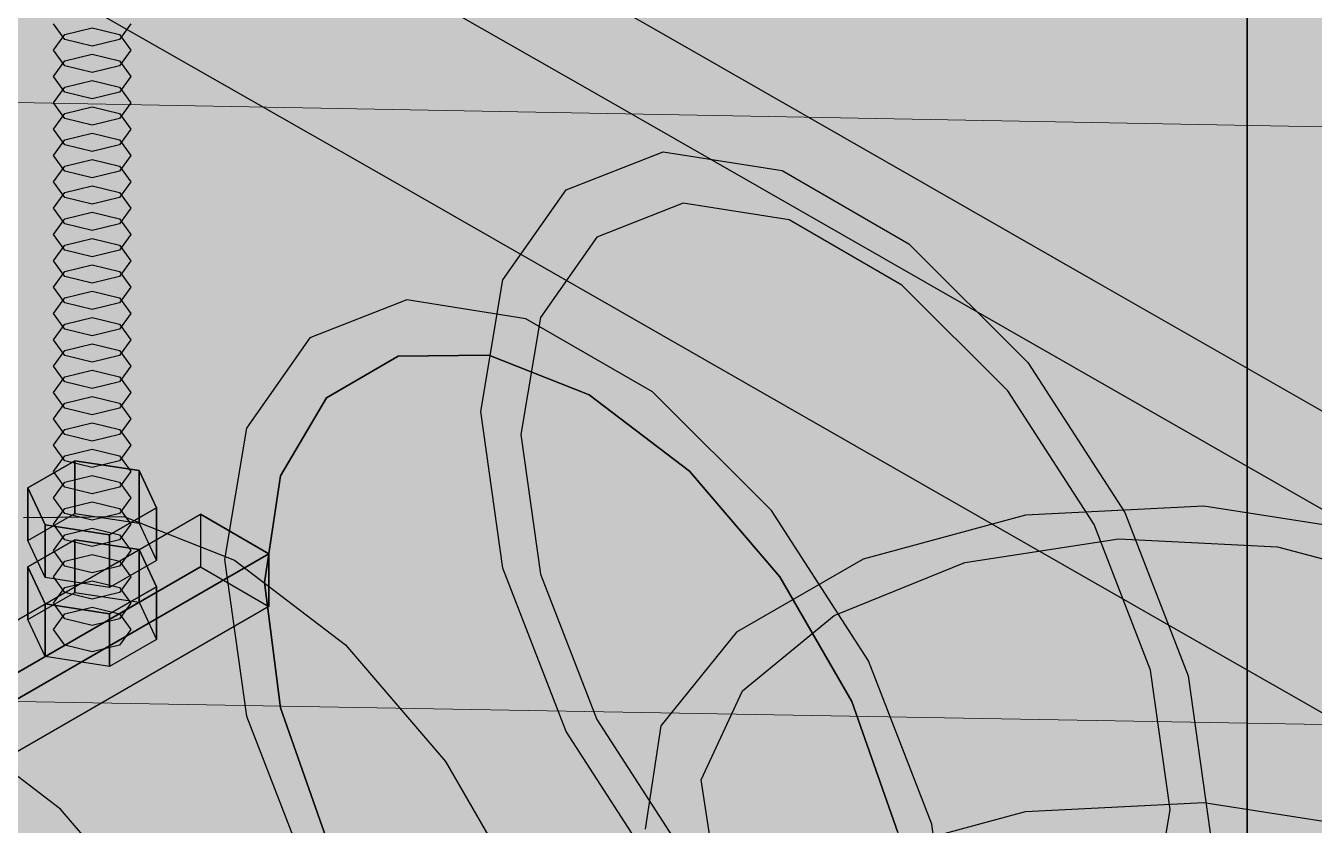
# Model space of a CAD drawing. Header units: metres. Extents: x 0 to 34.2, y 0 to 17.8.
# Drawn here: x 31.8743 to 32.0702, y 1.8294 to 1.9508 of the extents above; entities that cross this region are included whole.
import ezdxf

# ---------------------------------------------------------------- set-up
doc = ezdxf.new("R2010")
doc.units = ezdxf.units.M
doc.header["$LTSCALE"] = 0.25
doc.layers.add('ISO-ARISTAS', color=8, linetype='CONTINUOUS')
doc.layers.add('ISO-CONCRETO-SUP', color=254, linetype='CONTINUOUS', true_color=0xe8e8e8)
doc.layers.add('LLAMADAS', color=30, linetype='CONTINUOUS', lineweight=18)

msp = doc.modelspace()

# ---------------------------------------------------------------- linework, layer by layer
at = {"layer": 'ISO-ARISTAS', "color": 250}
for p, q in [((32.05999, 1.70421), (32.05999, 2.05692)), ((32.05999, 2.05692), (32.05999, 1.70421)), ((31.91017, 1.98446), (31.97339, 1.94833)), ((31.9604, 1.94082), (31.89718, 1.97696)), ((31.9604, 1.94082), (31.89718, 1.97696)), ((31.8634, 1.96537), (31.92662, 1.92923)), ((31.8634, 1.96537), (31.92662, 1.92923)), ((31.88025, 1.94872), (31.87853, 1.95112)), ((31.89028, 1.95112), (31.88856, 1.94872)), ((31.87853, 1.94712), (31.88025, 1.94952)), ((31.88025, 1.94952), (31.88441, 1.95052)), ((31.88441, 1.95052), (31.88856, 1.94952)), ((31.88856, 1.94952), (31.89028, 1.94712)), ((31.88441, 1.94773), (31.88025, 1.94872)), ((31.88856, 1.94872), (31.88441, 1.94773)), ((31.97339, 1.94833), (32.03661, 1.91219)), ((31.88025, 1.94472), (31.87853, 1.94712)), ((31.87853, 1.94312), (31.88025, 1.94552)), ((31.88025, 1.94552), (31.88441, 1.94652)), ((31.88441, 1.94652), (31.88856, 1.94552)), ((31.89028, 1.94712), (31.88856, 1.94472)), ((31.88856, 1.94552), (31.89028, 1.94312)), ((31.88441, 1.94373), (31.88025, 1.94472)), ((31.88856, 1.94472), (31.88441, 1.94373)), ((31.88025, 1.94072), (31.87853, 1.94312)), ((31.87853, 1.93912), (31.88025, 1.94152)), ((31.88025, 1.94152), (31.88441, 1.94252)), ((31.88441, 1.94252), (31.88856, 1.94152)), ((31.89028, 1.94312), (31.88856, 1.94072)), ((31.88856, 1.94152), (31.89028, 1.93912)), ((31.88441, 1.93973), (31.88025, 1.94072)), ((31.88856, 1.94072), (31.88441, 1.93973)), ((32.02362, 1.90469), (31.9604, 1.94082)), ((32.02362, 1.90469), (31.9604, 1.94082)), ((31.88025, 1.93672), (31.87853, 1.93912)), ((31.87853, 1.93512), (31.88025, 1.93752)), ((31.88025, 1.93752), (31.88441, 1.93852)), ((31.88441, 1.93852), (31.88856, 1.93752)), ((31.89028, 1.93912), (31.88856, 1.93672)), ((31.88856, 1.93752), (31.89028, 1.93512)), ((31.88441, 1.93573), (31.88025, 1.93672)), ((31.88856, 1.93672), (31.88441, 1.93573)), ((31.88025, 1.93272), (31.87853, 1.93512)), ((31.87853, 1.93112), (31.88025, 1.93352)), ((31.88025, 1.93352), (31.88441, 1.93452)), ((31.88441, 1.93452), (31.88856, 1.93352)), ((31.89028, 1.93512), (31.88856, 1.93272)), ((31.88856, 1.93352), (31.89028, 1.93112)), ((31.88441, 1.93173), (31.88025, 1.93272)), ((31.88856, 1.93272), (31.88441, 1.93173)), ((31.95648, 1.9259), (31.97122, 1.93168)), ((31.97122, 1.93168), (31.98931, 1.92883)), ((31.88025, 1.92872), (31.87853, 1.93112)), ((31.87853, 1.92712), (31.88025, 1.92952)), ((31.88025, 1.92952), (31.88441, 1.93052)), ((31.88441, 1.93052), (31.88856, 1.92952)), ((31.89028, 1.93112), (31.88856, 1.92872)), ((31.88856, 1.92952), (31.89028, 1.92712)), ((31.88441, 1.92773), (31.88025, 1.92872)), ((31.88856, 1.92872), (31.88441, 1.92773)), ((31.92662, 1.92923), (31.98984, 1.8931)), ((31.92662, 1.92923), (31.98984, 1.8931)), ((31.98931, 1.92883), (32.00856, 1.91772)), ((31.88025, 1.92472), (31.87853, 1.92712)), ((31.88025, 1.92552), (31.88441, 1.92652)), ((31.88441, 1.92652), (31.88856, 1.92552)), ((31.89028, 1.92712), (31.88856, 1.92472)), ((31.94685, 1.91221), (31.95648, 1.9259)), ((31.87853, 1.92312), (31.88025, 1.92552)), ((31.88441, 1.92373), (31.88025, 1.92472)), ((31.88856, 1.92472), (31.88441, 1.92373)), ((31.88856, 1.92552), (31.89028, 1.92312)), ((31.97426, 1.92386), (31.96112, 1.91872)), ((31.99037, 1.92133), (31.97426, 1.92386)), ((31.88025, 1.92072), (31.87853, 1.92312)), ((31.88025, 1.92152), (31.88441, 1.92252)), ((31.88441, 1.92252), (31.88856, 1.92152)), ((31.89028, 1.92312), (31.88856, 1.92072)), ((31.87853, 1.91912), (31.88025, 1.92152)), ((31.88441, 1.91973), (31.88025, 1.92072)), ((31.88856, 1.92072), (31.88441, 1.91973)), ((31.88856, 1.92152), (31.89028, 1.91912)), ((32.00751, 1.91144), (31.99037, 1.92133)), ((31.88025, 1.91672), (31.87853, 1.91912)), ((31.88025, 1.91752), (31.88441, 1.91852)), ((31.88441, 1.91852), (31.88856, 1.91752)), ((31.89028, 1.91912), (31.88856, 1.91672)), ((31.96112, 1.91872), (31.95255, 1.90653)), ((31.87853, 1.91512), (31.88025, 1.91752)), ((31.88441, 1.91573), (31.88025, 1.91672)), ((31.88856, 1.91672), (31.88441, 1.91573)), ((31.88856, 1.91752), (31.89028, 1.91512)), ((32.00856, 1.91772), (32.02665, 1.89968)), ((31.88025, 1.91272), (31.87853, 1.91512)), ((31.88025, 1.91352), (31.88441, 1.91452)), ((31.88441, 1.91452), (31.88856, 1.91352)), ((31.89028, 1.91512), (31.88856, 1.91272)), ((31.87853, 1.91112), (31.88025, 1.91352)), ((31.88441, 1.91173), (31.88025, 1.91272)), ((31.88856, 1.91272), (31.88441, 1.91173)), ((31.88856, 1.91352), (31.89028, 1.91112)), ((31.94351, 1.89225), (31.94685, 1.91221)), ((32.03661, 1.91219), (32.09983, 1.87606)), ((31.88025, 1.90872), (31.87853, 1.91112)), ((31.88025, 1.90952), (31.88441, 1.91052)), ((31.88441, 1.91052), (31.88856, 1.90952)), ((31.89028, 1.91112), (31.88856, 1.90872)), ((32.02362, 1.89536), (32.00751, 1.91144)), ((31.87853, 1.90712), (31.88025, 1.90952)), ((31.88441, 1.90773), (31.88025, 1.90872)), ((31.88856, 1.90872), (31.88441, 1.90773)), ((31.88856, 1.90952), (31.89028, 1.90712)), ((31.93225, 1.90918), (31.91751, 1.9034)), ((31.95034, 1.90633), (31.93225, 1.90918)), ((31.88025, 1.90472), (31.87853, 1.90712)), ((31.88025, 1.90552), (31.88441, 1.90652)), ((31.88441, 1.90652), (31.88856, 1.90552)), ((31.89028, 1.90712), (31.88856, 1.90472)), ((31.95255, 1.90653), (31.94957, 1.88875)), ((31.96959, 1.89522), (31.95034, 1.90633)), ((31.87853, 1.90312), (31.88025, 1.90552)), ((31.88441, 1.90373), (31.88025, 1.90472)), ((31.88856, 1.90472), (31.88441, 1.90373)), ((31.88856, 1.90552), (31.89028, 1.90312)), ((32.08684, 1.86856), (32.02362, 1.90469)), ((32.08684, 1.86856), (32.02362, 1.90469)), ((31.88025, 1.90072), (31.87853, 1.90312)), ((31.88025, 1.90152), (31.88441, 1.90252)), ((31.88441, 1.90252), (31.88856, 1.90152)), ((31.89028, 1.90312), (31.88856, 1.90072)), ((31.91751, 1.9034), (31.90788, 1.88971)), ((31.87853, 1.89912), (31.88025, 1.90152)), ((31.88441, 1.89973), (31.88025, 1.90072)), ((31.88856, 1.90072), (31.88441, 1.89973)), ((31.88856, 1.90152), (31.89028, 1.89912)), ((31.93095, 1.90062), (31.92003, 1.89431)), ((31.92003, 1.89431), (31.93095, 1.90062)), ((31.94471, 1.90077), (31.93095, 1.90062)), ((31.93095, 1.90062), (31.94471, 1.90077)), ((31.95997, 1.89475), (31.94471, 1.90077)), ((31.94471, 1.90077), (31.95997, 1.89475)), ((31.88025, 1.89672), (31.87853, 1.89912)), ((31.88025, 1.89752), (31.88441, 1.89852)), ((31.88441, 1.89852), (31.88856, 1.89752)), ((31.89028, 1.89912), (31.88856, 1.89672)), ((32.02665, 1.89968), (32.0414, 1.87687)), ((31.87853, 1.89512), (31.88025, 1.89752)), ((31.88441, 1.89573), (31.88025, 1.89672)), ((31.88856, 1.89672), (31.88441, 1.89573)), ((31.88856, 1.89752), (31.89028, 1.89512)), ((31.88025, 1.89272), (31.87853, 1.89512)), ((31.88025, 1.89352), (31.88441, 1.89452)), ((31.88441, 1.89452), (31.88856, 1.89352)), ((31.89028, 1.89512), (31.88856, 1.89272)), ((31.92003, 1.89431), (31.91302, 1.88247)), ((31.91302, 1.88247), (31.92003, 1.89431)), ((31.97522, 1.88315), (31.95997, 1.89475)), ((31.95997, 1.89475), (31.97522, 1.88315)), ((31.98768, 1.87718), (31.96959, 1.89522)), ((32.03675, 1.87506), (32.02362, 1.89536)), ((31.87853, 1.89112), (31.88025, 1.89352)), ((31.88441, 1.89173), (31.88025, 1.89272)), ((31.88856, 1.89272), (31.88441, 1.89173)), ((31.88856, 1.89352), (31.89028, 1.89112)), ((31.98984, 1.8931), (32.05306, 1.85696)), ((31.98984, 1.8931), (32.05306, 1.85696)), ((31.88025, 1.88872), (31.87853, 1.89112)), ((31.88025, 1.88952), (31.88441, 1.89052)), ((31.88441, 1.89052), (31.88856, 1.88952)), ((31.89028, 1.89112), (31.88856, 1.88872)), ((31.94685, 1.86843), (31.94351, 1.89225)), ((31.87853, 1.88712), (31.88025, 1.88952)), ((31.88441, 1.88773), (31.88025, 1.88872)), ((31.88856, 1.88872), (31.88441, 1.88773)), ((31.88856, 1.88952), (31.89028, 1.88712)), ((31.90788, 1.88971), (31.90454, 1.86975)), ((31.94957, 1.88875), (31.95255, 1.86754)), ((31.88025, 1.88472), (31.87853, 1.88712)), ((31.88025, 1.88552), (31.88441, 1.88652)), ((31.88441, 1.88652), (31.88856, 1.88552)), ((31.89028, 1.88712), (31.88856, 1.88472)), ((31.88179, 1.88476), (31.87464, 1.88064)), ((31.87464, 1.88064), (31.88179, 1.88476)), ((31.87853, 1.88312), (31.88025, 1.88552)), ((31.88441, 1.88373), (31.88025, 1.88472)), ((31.89156, 1.88325), (31.88179, 1.88476)), ((31.88179, 1.88476), (31.88179, 1.87676)), ((31.88179, 1.87676), (31.88179, 1.88476)), ((31.88179, 1.88476), (31.89156, 1.88325)), ((31.88856, 1.88472), (31.88441, 1.88373)), ((31.88856, 1.88552), (31.89028, 1.88312)), ((31.88025, 1.88072), (31.87853, 1.88312)), ((31.88025, 1.88152), (31.88441, 1.88252)), ((31.88441, 1.88252), (31.88856, 1.88152)), ((31.89028, 1.88312), (31.88856, 1.88072)), ((31.89156, 1.87525), (31.89156, 1.88325)), ((31.89417, 1.87761), (31.89156, 1.88325)), ((31.89156, 1.88325), (31.89156, 1.87525)), ((31.89156, 1.88325), (31.89417, 1.87761)), ((31.98898, 1.86711), (31.97522, 1.88315)), ((31.97522, 1.88315), (31.98898, 1.86711)), ((31.87464, 1.88064), (31.87464, 1.87264)), ((31.87464, 1.87264), (31.87464, 1.88064)), ((31.87464, 1.88064), (31.87726, 1.875)), ((31.87726, 1.875), (31.87464, 1.88064)), ((31.87853, 1.87912), (31.88025, 1.88152)), ((31.88441, 1.87973), (31.88025, 1.88072)), ((31.88856, 1.88072), (31.88441, 1.87973)), ((31.88856, 1.88152), (31.89028, 1.87912)), ((31.91302, 1.88247), (31.9106, 1.86625)), ((31.9106, 1.86625), (31.91302, 1.88247)), ((31.88025, 1.87672), (31.87853, 1.87912)), ((31.89028, 1.87912), (31.88856, 1.87672)), ((31.85756, 1.85162), (31.90086, 1.87662)), ((31.85756, 1.85162), (31.90086, 1.87662)), ((31.87464, 1.87264), (31.88179, 1.87676)), ((31.87464, 1.87264), (31.88179, 1.87676)), ((31.87853, 1.87512), (31.88025, 1.87752)), ((31.88025, 1.87752), (31.88441, 1.87852)), ((31.88441, 1.87573), (31.88025, 1.87672)), ((31.88179, 1.87676), (31.89156, 1.87525)), ((31.88179, 1.87676), (31.89156, 1.87525)), ((31.88441, 1.87852), (31.88856, 1.87752)), ((31.88856, 1.87672), (31.88441, 1.87573)), ((31.89417, 1.87761), (31.88702, 1.87349)), ((31.88702, 1.87349), (31.89417, 1.87761)), ((31.88856, 1.87752), (31.89028, 1.87512)), ((31.89417, 1.86961), (31.89417, 1.87761)), ((31.89417, 1.87761), (31.89417, 1.86961)), ((31.91125, 1.87062), (31.90086, 1.87662)), ((31.90086, 1.87662), (31.90086, 1.86862)), ((31.90086, 1.87662), (31.90086, 1.86862)), ((31.90086, 1.87662), (31.91125, 1.87062)), ((32.00242, 1.85437), (31.98768, 1.87718)), ((32.0534, 1.87783), (32.02628, 1.87646)), ((32.0414, 1.87687), (32.05102, 1.85207)), ((32.0797, 1.87376), (32.0534, 1.87783)), ((31.87399, 1.87611), (31.8892, 1.87628)), ((31.87726, 1.875), (31.87726, 1.867)), ((31.88702, 1.87349), (31.87726, 1.875)), ((31.87726, 1.867), (31.87726, 1.875)), ((31.87726, 1.875), (31.88702, 1.87349)), ((31.88025, 1.87272), (31.87853, 1.87512)), ((31.89028, 1.87512), (31.88856, 1.87272)), ((31.8892, 1.87628), (31.90606, 1.86963)), ((31.89156, 1.87525), (31.89417, 1.86961)), ((31.89156, 1.87525), (31.89417, 1.86961)), ((32.02628, 1.87646), (32.00161, 1.86982)), ((32.04532, 1.85296), (32.03675, 1.87506)), ((31.88179, 1.87276), (31.87464, 1.86864)), ((31.87464, 1.86864), (31.88179, 1.87276)), ((31.87853, 1.87112), (31.88025, 1.87352)), ((31.88025, 1.87352), (31.88441, 1.87452)), ((31.88441, 1.87173), (31.88025, 1.87272)), ((31.89156, 1.87125), (31.88179, 1.87276)), ((31.88179, 1.87276), (31.88179, 1.86476)), ((31.88179, 1.86476), (31.88179, 1.87276)), ((31.88179, 1.87276), (31.89156, 1.87125)), ((31.88441, 1.87452), (31.88856, 1.87352)), ((31.88856, 1.87272), (31.88441, 1.87173)), ((31.88702, 1.86549), (31.88702, 1.87349)), ((31.88702, 1.87349), (31.88702, 1.86549)), ((31.88856, 1.87352), (31.89028, 1.87112)), ((32.01707, 1.86928), (32.04048, 1.8729)), ((32.04048, 1.8729), (32.06464, 1.87168)), ((31.87726, 1.867), (31.87464, 1.87264)), ((31.87726, 1.867), (31.87464, 1.87264)), ((31.88025, 1.86872), (31.87853, 1.87112)), ((31.89028, 1.87112), (31.88856, 1.86872)), ((31.89156, 1.86325), (31.89156, 1.87125)), ((31.89417, 1.86561), (31.89156, 1.87125)), ((31.89156, 1.87125), (31.89156, 1.86325)), ((31.89156, 1.87125), (31.89417, 1.86561)), ((32.06464, 1.87168), (32.08661, 1.86577)), ((31.91125, 1.87062), (31.86795, 1.84562)), ((31.86795, 1.84562), (31.91125, 1.87062)), ((31.87853, 1.86712), (31.88025, 1.86952)), ((31.88025, 1.86952), (31.88441, 1.87052)), ((31.88441, 1.87052), (31.88856, 1.86952)), ((31.89417, 1.86961), (31.88702, 1.86549)), ((31.89417, 1.86961), (31.88702, 1.86549)), ((31.88856, 1.86952), (31.89028, 1.86712)), ((31.90454, 1.86975), (31.90788, 1.84593)), ((31.90606, 1.86963), (31.92292, 1.85681)), ((31.91125, 1.86262), (31.91125, 1.87062)), ((31.91125, 1.87062), (31.91125, 1.86262)), ((32.00161, 1.86982), (31.98236, 1.85871)), ((31.99721, 1.86125), (32.01707, 1.86928)), ((31.90086, 1.86862), (31.85756, 1.84362)), ((31.85756, 1.84362), (31.90086, 1.86862)), ((31.87464, 1.86864), (31.87464, 1.86064)), ((31.87464, 1.86064), (31.87464, 1.86864)), ((31.87464, 1.86864), (31.87726, 1.863)), ((31.87726, 1.863), (31.87464, 1.86864)), ((31.88702, 1.86549), (31.87726, 1.867)), ((31.88702, 1.86549), (31.87726, 1.867)), ((31.88025, 1.86472), (31.87853, 1.86712)), ((31.88441, 1.86773), (31.88025, 1.86872)), ((31.88856, 1.86872), (31.88441, 1.86773)), ((31.89028, 1.86712), (31.88856, 1.86472)), ((31.90086, 1.86862), (31.91125, 1.86262)), ((31.90086, 1.86862), (31.91125, 1.86262)), ((31.95648, 1.84362), (31.94685, 1.86843)), ((31.95255, 1.86754), (31.96112, 1.84544)), ((31.9999, 1.8482), (31.98898, 1.86711)), ((31.98898, 1.86711), (31.9999, 1.8482)), ((31.87853, 1.86312), (31.88025, 1.86552)), ((31.88025, 1.86552), (31.88441, 1.86652)), ((31.88441, 1.86652), (31.88856, 1.86552)), ((31.89417, 1.86561), (31.88702, 1.86149)), ((31.88702, 1.86149), (31.89417, 1.86561)), ((31.88856, 1.86552), (31.89028, 1.86312)), ((31.89417, 1.85761), (31.89417, 1.86561)), ((31.89417, 1.86561), (31.89417, 1.85761)), ((31.9106, 1.86625), (31.91302, 1.84724)), ((31.91302, 1.84724), (31.9106, 1.86625)), ((31.87464, 1.86064), (31.88179, 1.86476)), ((31.87464, 1.86064), (31.88179, 1.86476)), ((31.87726, 1.863), (31.87726, 1.855)), ((31.88702, 1.86149), (31.87726, 1.863)), ((31.87726, 1.855), (31.87726, 1.863)), ((31.87726, 1.863), (31.88702, 1.86149)), ((31.88025, 1.86072), (31.87853, 1.86312)), ((31.88441, 1.86373), (31.88025, 1.86472)), ((31.88179, 1.86476), (31.89156, 1.86325)), ((31.88179, 1.86476), (31.89156, 1.86325)), ((31.88856, 1.86472), (31.88441, 1.86373)), ((31.89028, 1.86312), (31.88856, 1.86072)), ((31.89156, 1.86325), (31.89417, 1.85761)), ((31.89156, 1.86325), (31.89417, 1.85761)), ((31.91125, 1.86262), (31.86795, 1.83762)), ((31.91125, 1.86262), (31.86795, 1.83762)), ((31.87853, 1.85912), (31.88025, 1.86152)), ((31.87853, 1.85912), (31.88025, 1.86152)), ((31.88025, 1.86152), (31.88441, 1.86252)), ((31.88025, 1.86152), (31.88441, 1.86252)), ((31.88441, 1.86252), (31.88856, 1.86152)), ((31.88441, 1.86252), (31.88856, 1.86152)), ((31.88702, 1.85349), (31.88702, 1.86149)), ((31.88702, 1.86149), (31.88702, 1.85349)), ((31.88856, 1.86152), (31.89028, 1.85912)), ((31.88856, 1.86152), (31.89028, 1.85912)), ((31.9833, 1.84978), (31.99721, 1.86125)), ((31.87726, 1.855), (31.87464, 1.86064)), ((31.87726, 1.855), (31.87464, 1.86064)), ((31.88025, 1.85672), (31.87853, 1.85912)), ((31.88025, 1.85672), (31.87853, 1.85912)), ((31.88441, 1.85973), (31.88025, 1.86072)), ((31.88856, 1.86072), (31.88441, 1.85973)), ((31.89028, 1.85912), (31.88856, 1.85672)), ((31.89028, 1.85912), (31.88856, 1.85672)), ((31.89417, 1.85761), (31.88702, 1.85349)), ((31.89417, 1.85761), (31.88702, 1.85349)), ((31.98236, 1.85871), (31.97086, 1.84446)), ((31.88441, 1.85573), (31.88025, 1.85672)), ((31.88441, 1.85573), (31.88025, 1.85672)), ((31.88856, 1.85672), (31.88441, 1.85573)), ((31.88856, 1.85672), (31.88441, 1.85573)), ((31.92292, 1.85681), (31.93813, 1.83908)), ((32.05306, 1.85696), (32.11628, 1.82083)), ((32.05306, 1.85696), (32.11628, 1.82083)), ((31.88702, 1.85349), (31.87726, 1.855)), ((31.88702, 1.85349), (31.87726, 1.855)), ((32.01205, 1.82957), (32.00242, 1.85437)), ((32.0483, 1.83175), (32.04532, 1.85296)), ((32.05102, 1.85207), (32.05436, 1.82825)), ((31.97702, 1.83626), (31.9833, 1.84978)), ((31.91302, 1.84724), (31.92003, 1.8273)), ((31.92003, 1.8273), (31.91302, 1.84724)), ((32.00691, 1.82826), (31.9999, 1.8482)), ((31.9999, 1.8482), (32.00691, 1.82826)), ((31.90788, 1.84593), (31.91751, 1.82113)), ((31.96112, 1.84544), (31.97426, 1.82514)), ((31.87961, 1.83181), (31.86275, 1.84463)), ((31.97122, 1.82082), (31.95648, 1.84362)), ((31.97086, 1.84446), (31.96848, 1.82881)), ((31.93813, 1.83908), (31.9502, 1.81817)), ((31.97914, 1.82232), (31.97702, 1.83626)), ((31.89482, 1.81408), (31.87961, 1.83181)), ((32.02628, 1.83146), (32.0534, 1.83283)), ((32.04532, 1.81397), (32.0483, 1.83175)), ((32.0534, 1.83283), (32.0797, 1.82876)), ((32.00161, 1.82482), (32.02628, 1.83146)), ((32.01539, 1.80575), (32.01205, 1.82957))]:
    msp.add_line(p, q, dxfattribs=at)
at = {"layer": 'ISO-CONCRETO-SUP', "true_color": 0x575d65}
msp.add_solid([(32.2765, 1.82921), (32.05999, 1.70421), (32.2765, 2.18192), (32.05999, 2.05692)], dxfattribs=at)
at = {"layer": 'ISO-CONCRETO-SUP', "true_color": 0x616771}
msp.add_solid([(32.05999, 1.70421), (32.14659, 1.65421), (32.05999, 2.05692), (32.14659, 2.00692)], dxfattribs=at)
at = {"layer": 'ISO-CONCRETO-SUP', "true_color": 0xaaadb3}
for points in [[(31.8634, 1.96537), (31.92662, 1.92923), (31.8634, 2.03537), (31.92662, 1.99923)], [(31.98984, 1.9631), (32.05306, 1.92696), (31.98984, 2.0331), (32.05306, 1.99696)], [(31.83396, 1.9431), (31.89718, 1.90696), (31.83396, 2.0131), (31.89718, 1.97696)], [(31.92662, 1.92923), (31.98984, 1.8931), (31.92662, 1.99923), (31.98984, 1.9631)], [(32.05306, 1.92696), (32.11628, 1.89082), (32.05306, 1.99696), (32.11628, 1.96083)], [(31.89718, 1.90696), (31.9604, 1.87082), (31.89718, 1.97696), (31.9604, 1.94082)], [(31.98984, 1.8931), (32.05306, 1.85696), (31.98984, 1.9631), (32.05306, 1.92696)], [(31.83396, 1.8731), (31.89718, 1.83696), (31.83396, 1.9431), (31.89718, 1.90696)], [(31.9604, 1.87082), (32.02362, 1.83469), (31.9604, 1.94082), (32.02362, 1.90469)], [(32.05306, 1.85696), (32.11628, 1.82083), (32.05306, 1.92696), (32.11628, 1.89082)], [(31.89718, 1.83696), (31.9604, 1.80082), (31.89718, 1.90696), (31.9604, 1.87082)], [(32.02362, 1.83469), (32.08684, 1.79855), (32.02362, 1.90469), (32.08684, 1.86856)], [(31.83396, 1.80309), (31.89718, 1.76696), (31.83396, 1.8731), (31.89718, 1.83696)], [(31.9604, 1.80082), (32.02362, 1.76469), (31.9604, 1.87082), (32.02362, 1.83469)], [(31.89718, 1.76696), (31.9604, 1.73082), (31.89718, 1.83696), (31.9604, 1.80082)], [(32.02362, 1.76469), (32.08684, 1.72856), (32.02362, 1.83469), (32.08684, 1.79855)]]:
    msp.add_solid(points, dxfattribs=at)
at = {"layer": 'ISO-CONCRETO-SUP', "true_color": 0x696a6e}
for points in [[(31.87853, 1.92951), (31.88025, 1.93191), (31.87853, 1.99989), (31.88025, 2.00229)], [(31.89028, 1.92951), (31.88856, 1.92711), (31.89028, 1.99989), (31.88856, 1.99749)], [(31.87853, 1.85912), (31.88025, 1.86152), (31.87853, 1.92951), (31.88025, 1.93191)], [(31.89028, 1.85912), (31.88856, 1.85672), (31.89028, 1.92951), (31.88856, 1.92711)]]:
    msp.add_solid(points, dxfattribs=at)
at = {"layer": 'ISO-CONCRETO-SUP', "true_color": 0x87888d}
for points in [[(31.88025, 1.93191), (31.88441, 1.9329), (31.88025, 2.00229), (31.88441, 2.00328)], [(31.88856, 1.92711), (31.88441, 1.92611), (31.88856, 1.99749), (31.88441, 1.99649)], [(31.88025, 1.86152), (31.88441, 1.86252), (31.88025, 1.93191), (31.88441, 1.9329)], [(31.88856, 1.85672), (31.88441, 1.85573), (31.88856, 1.92711), (31.88441, 1.92611)]]:
    msp.add_solid(points, dxfattribs=at)
at = {"layer": 'ISO-CONCRETO-SUP', "true_color": 0x8e9095}
for points in [[(31.88441, 1.9329), (31.88856, 1.93191), (31.88441, 2.00328), (31.88856, 2.00229)], [(31.88441, 1.92611), (31.88025, 1.92711), (31.88441, 1.99649), (31.88025, 1.99749)], [(31.88441, 1.86252), (31.88856, 1.86152), (31.88441, 1.9329), (31.88856, 1.93191)], [(31.88441, 1.85573), (31.88025, 1.85672), (31.88441, 1.92611), (31.88025, 1.92711)]]:
    msp.add_solid(points, dxfattribs=at)
at = {"layer": 'ISO-CONCRETO-SUP', "true_color": 0x7b7d81}
for points in [[(31.88856, 1.93191), (31.89028, 1.92951), (31.88856, 2.00229), (31.89028, 1.99989)], [(31.88025, 1.92711), (31.87853, 1.92951), (31.88025, 1.99749), (31.87853, 1.99989)], [(31.88856, 1.86152), (31.89028, 1.85912), (31.88856, 1.93191), (31.89028, 1.92951)], [(31.88025, 1.85672), (31.87853, 1.85912), (31.88025, 1.92711), (31.87853, 1.92951)]]:
    msp.add_solid(points, dxfattribs=at)
at = {"layer": 'ISO-CONCRETO-SUP', "true_color": 0xbcc0c7}
for points in [[(31.91017, 1.98446), (31.97339, 1.94833), (31.89718, 1.97696), (31.9604, 1.94082)], [(31.8634, 1.96537), (31.92662, 1.92923), (31.81144, 1.93537), (31.87466, 1.89923)], [(31.97339, 1.94833), (32.03661, 1.91219), (31.9604, 1.94082), (32.02362, 1.90469)], [(31.81144, 1.93537), (31.87466, 1.89923), (31.75948, 1.90537), (31.8227, 1.86923)], [(31.92662, 1.92923), (31.98984, 1.8931), (31.87466, 1.89923), (31.93788, 1.8631)], [(32.03661, 1.91219), (32.09983, 1.87606), (32.02362, 1.90469), (32.08684, 1.86856)], [(31.87466, 1.89923), (31.93788, 1.8631), (31.8227, 1.86923), (31.88592, 1.8331)], [(31.98984, 1.8931), (32.05306, 1.85696), (31.93788, 1.8631), (32.0011, 1.82696)], [(31.8227, 1.86923), (31.88592, 1.8331), (31.77074, 1.83923), (31.83396, 1.80309)], [(31.93788, 1.8631), (32.0011, 1.82696), (31.88592, 1.8331), (31.94914, 1.79696)], [(32.05306, 1.85696), (32.11628, 1.82083), (32.0011, 1.82696), (32.06432, 1.79082)], [(31.88592, 1.8331), (31.94914, 1.79696), (31.83396, 1.80309), (31.89718, 1.76696)]]:
    msp.add_solid(points, dxfattribs=at)
at = {"layer": 'ISO-CONCRETO-SUP', "true_color": 0x22396e}
for points in [[(31.99189, 1.93204), (31.97661, 1.9259), (32.00884, 1.93589), (31.99149, 1.92928)], [(32.00884, 1.93589), (31.99149, 1.92928), (32.02447, 1.93527), (32.00521, 1.92873)], [(32.04384, 1.93347), (32.02447, 1.93527), (32.05842, 1.92807), (32.03816, 1.93019)], [(32.07556, 1.91818), (32.05842, 1.92807), (32.08753, 1.90825), (32.07039, 1.91814)], [(31.91751, 1.9034), (31.90788, 1.88971), (31.95648, 1.9259), (31.94685, 1.91221)], [(31.96112, 1.91872), (31.95255, 1.90653), (31.97661, 1.9259), (31.96514, 1.91236)], [(31.97086, 1.84446), (31.96848, 1.82881), (31.97086, 1.79946), (31.96848, 1.78381)], [(31.97581, 1.84259), (31.97877, 1.82426), (31.97672, 1.83967), (31.97904, 1.82336)]]:
    msp.add_solid(points, dxfattribs=at)
at = {"layer": 'ISO-CONCRETO-SUP', "true_color": 0x2d4b8f}
for points in [[(32.00914, 1.93004), (31.99189, 1.93204), (32.0272, 1.93414), (32.00884, 1.93589)], [(31.9678, 1.89509), (31.96432, 1.87163), (31.97604, 1.89476), (31.96963, 1.87142)], [(31.96963, 1.87142), (31.96996, 1.84745), (31.97429, 1.86969), (31.97237, 1.84656)], [(32.06653, 1.83809), (32.07001, 1.86155), (32.07476, 1.83776), (32.08117, 1.8611)]]:
    msp.add_solid(points, dxfattribs=at)
at = {"layer": 'ISO-CONCRETO-SUP', "true_color": 0x294583}
for points in [[(32.0272, 1.93414), (32.00884, 1.93589), (32.04384, 1.93347), (32.02447, 1.93527)], [(31.97724, 1.91511), (31.9678, 1.89509), (31.98839, 1.91467), (31.97604, 1.89476)], [(31.97237, 1.84656), (31.97771, 1.82548), (31.97434, 1.84492), (31.97831, 1.82497)], [(32.05709, 1.81806), (32.06653, 1.83809), (32.06241, 1.81785), (32.07476, 1.83776)]]:
    msp.add_solid(points, dxfattribs=at)
at = {"layer": 'ISO-CONCRETO-SUP', "true_color": 0x233b71}
msp.add_solid([(32.02447, 1.93527), (32.00521, 1.92873), (32.03816, 1.93019), (32.01724, 1.92428)], dxfattribs=at)
at = {"layer": 'ISO-CONCRETO-SUP', "true_color": 0x31519b}
msp.add_solid([(32.02629, 1.92014), (32.00914, 1.93004), (32.04434, 1.92424), (32.0272, 1.93414)], dxfattribs=at)
at = {"layer": 'ISO-CONCRETO-SUP', "true_color": 0x2d4b8e}
for points in [[(32.04434, 1.92424), (32.0272, 1.93414), (32.06098, 1.92358), (32.04384, 1.93347)], [(32.07928, 1.90407), (32.05776, 1.90765), (32.08476, 1.88638), (32.0629, 1.89104)], [(31.96996, 1.84745), (31.97697, 1.82575), (31.97237, 1.84656), (31.97771, 1.82548)]]:
    msp.add_solid(points, dxfattribs=at)
at = {"layer": 'ISO-CONCRETO-SUP', "true_color": 0x284481}
for points in [[(32.06098, 1.92358), (32.04384, 1.93347), (32.07556, 1.91818), (32.05842, 1.92807)], [(32.07039, 1.91814), (32.04941, 1.92087), (32.07928, 1.90407), (32.05776, 1.90765)], [(31.96514, 1.91236), (31.95887, 1.89306), (31.97724, 1.91511), (31.9678, 1.89509)], [(31.97812, 1.86652), (31.97434, 1.84492), (31.98096, 1.86202), (31.97581, 1.84259)], [(32.05132, 1.81675), (32.05759, 1.83606), (32.05709, 1.81806), (32.06653, 1.83809)]]:
    msp.add_solid(points, dxfattribs=at)
at = {"layer": 'ISO-CONCRETO-SUP', "true_color": 0x2b488a}
for points in [[(31.93225, 1.90918), (31.91751, 1.9034), (31.97122, 1.93168), (31.95648, 1.9259)], [(31.98325, 1.89209), (31.97429, 1.86969), (31.98918, 1.88717), (31.97812, 1.86652)], [(32.00161, 1.86982), (31.98236, 1.85871), (32.00161, 1.82482), (31.98236, 1.81371)]]:
    msp.add_solid(points, dxfattribs=at)
at = {"layer": 'ISO-CONCRETO-SUP', "true_color": 0x31529d}
for points in [[(31.95034, 1.90633), (31.93225, 1.90918), (31.98931, 1.92883), (31.97122, 1.93168)], [(32.0629, 1.89104), (32.03896, 1.8899), (32.06464, 1.87168), (32.04048, 1.8729)], [(32.05791, 1.8588), (32.05223, 1.88223), (32.07001, 1.86155), (32.06712, 1.88562)], [(31.95855, 1.87032), (31.96422, 1.84688), (31.96432, 1.87163), (31.96721, 1.84756)]]:
    msp.add_solid(points, dxfattribs=at)
at = {"layer": 'ISO-CONCRETO-SUP', "true_color": 0x2a4787}
for points in [[(31.97426, 1.92386), (31.96112, 1.91872), (31.99189, 1.93204), (31.97661, 1.9259)], [(32.04941, 1.92087), (32.02711, 1.91609), (32.05776, 1.90765), (32.03444, 1.90448)], [(31.98918, 1.88717), (31.97812, 1.86652), (31.99358, 1.8802), (31.98096, 1.86202)]]:
    msp.add_solid(points, dxfattribs=at)
at = {"layer": 'ISO-CONCRETO-SUP', "true_color": 0x305099}
for points in [[(31.99037, 1.92133), (31.97426, 1.92386), (32.00914, 1.93004), (31.99189, 1.93204)], [(32.06712, 1.88562), (32.05821, 1.90739), (32.08084, 1.88507), (32.07383, 1.90677)], [(32.03896, 1.8899), (32.01583, 1.8831), (32.04048, 1.8729), (32.01707, 1.86928)], [(31.96721, 1.84756), (31.97612, 1.82579), (31.96996, 1.84745), (31.97697, 1.82575)]]:
    msp.add_solid(points, dxfattribs=at)
at = {"layer": 'ISO-CONCRETO-SUP', "true_color": 0x3457a6}
msp.add_solid([(32.00751, 1.91144), (31.99037, 1.92133), (32.02629, 1.92014), (32.00914, 1.93004)], dxfattribs=at)
at = {"layer": 'ISO-CONCRETO-SUP', "true_color": 0x27417c}
for points in [[(32.03816, 1.93019), (32.01724, 1.92428), (32.04941, 1.92087), (32.02711, 1.91609)], [(32.00521, 1.92873), (31.98839, 1.91467), (32.01724, 1.92428), (31.99817, 1.91105)]]:
    msp.add_solid(points, dxfattribs=at)
at = {"layer": 'ISO-CONCRETO-SUP', "true_color": 0x243c73}
for points in [[(32.05842, 1.92807), (32.03816, 1.93019), (32.07039, 1.91814), (32.04941, 1.92087)], [(31.98271, 1.85637), (31.97672, 1.83967), (31.9833, 1.84978), (31.97702, 1.83626)]]:
    msp.add_solid(points, dxfattribs=at)
at = {"layer": 'ISO-CONCRETO-SUP', "true_color": 0x3559aa}
msp.add_solid([(31.96959, 1.89522), (31.95034, 1.90633), (32.00856, 1.91772), (31.98931, 1.92883)], dxfattribs=at)
at = {"layer": 'ISO-CONCRETO-SUP', "true_color": 0x233a6f}
msp.add_solid([(31.97661, 1.9259), (31.96514, 1.91236), (31.99149, 1.92928), (31.97724, 1.91511)], dxfattribs=at)
at = {"layer": 'ISO-CONCRETO-SUP', "true_color": 0x253e75}
msp.add_solid([(31.99149, 1.92928), (31.97724, 1.91511), (32.00521, 1.92873), (31.98839, 1.91467)], dxfattribs=at)
at = {"layer": 'ISO-CONCRETO-SUP', "true_color": 0x294584}
msp.add_solid([(32.01724, 1.92428), (31.99817, 1.91105), (32.02711, 1.91609), (32.00619, 1.90439)], dxfattribs=at)
at = {"layer": 'ISO-CONCRETO-SUP', "true_color": 0x3355a2}
for points in [[(32.04125, 1.90354), (32.02629, 1.92014), (32.05821, 1.90739), (32.04434, 1.92424)], [(32.05223, 1.88223), (32.04125, 1.90354), (32.06712, 1.88562), (32.05821, 1.90739)], [(32.04532, 1.85296), (32.03675, 1.87506), (32.05791, 1.8588), (32.05223, 1.88223)], [(32.0797, 1.87376), (32.0534, 1.87783), (32.0797, 1.82876), (32.0534, 1.83283)], [(31.95255, 1.86754), (31.96112, 1.84544), (31.95855, 1.87032), (31.96422, 1.84688)], [(31.96422, 1.84688), (31.97521, 1.82558), (31.96721, 1.84756), (31.97612, 1.82579)]]:
    msp.add_solid(points, dxfattribs=at)
at = {"layer": 'ISO-CONCRETO-SUP', "true_color": 0x2f4f96}
for points in [[(32.05821, 1.90739), (32.04434, 1.92424), (32.07383, 1.90677), (32.06098, 1.92358)], [(32.07001, 1.86155), (32.06712, 1.88562), (32.08117, 1.8611), (32.08084, 1.88507)], [(31.96432, 1.87163), (31.96721, 1.84756), (31.96963, 1.87142), (31.96996, 1.84745)]]:
    msp.add_solid(points, dxfattribs=at)
at = {"layer": 'ISO-CONCRETO-SUP', "true_color": 0x2b4889}
msp.add_solid([(32.07383, 1.90677), (32.06098, 1.92358), (32.08753, 1.90169), (32.07556, 1.91818)], dxfattribs=at)
at = {"layer": 'ISO-CONCRETO-SUP', "true_color": 0x365aac}
msp.add_solid([(32.02362, 1.89536), (32.00751, 1.91144), (32.04125, 1.90354), (32.02629, 1.92014)], dxfattribs=at)
at = {"layer": 'ISO-CONCRETO-SUP', "true_color": 0x375cb0}
msp.add_solid([(31.98768, 1.87718), (31.96959, 1.89522), (32.02665, 1.89968), (32.00856, 1.91772)], dxfattribs=at)
at = {"layer": 'ISO-CONCRETO-SUP', "true_color": 0x2c498b}
for points in [[(32.02711, 1.91609), (32.00619, 1.90439), (32.03444, 1.90448), (32.01215, 1.89495)], [(32.00619, 1.90439), (31.98918, 1.88717), (32.01215, 1.89495), (31.99358, 1.8802)]]:
    msp.add_solid(points, dxfattribs=at)
at = {"layer": 'ISO-CONCRETO-SUP', "true_color": 0x2a4686}
for points in [[(31.98839, 1.91467), (31.97604, 1.89476), (31.99817, 1.91105), (31.98325, 1.89209)], [(32.06241, 1.81785), (32.07476, 1.83776), (32.06707, 1.81613), (32.08198, 1.83509)]]:
    msp.add_solid(points, dxfattribs=at)
at = {"layer": 'ISO-CONCRETO-SUP', "true_color": 0x28427f}
msp.add_solid([(31.90788, 1.88971), (31.90454, 1.86975), (31.94685, 1.91221), (31.94351, 1.89225)], dxfattribs=at)
at = {"layer": 'ISO-CONCRETO-SUP', "true_color": 0x28437f}
for points in [[(31.95255, 1.90653), (31.94957, 1.88875), (31.96514, 1.91236), (31.95887, 1.89306)], [(32.04532, 1.81397), (32.0483, 1.83175), (32.05132, 1.81675), (32.05759, 1.83606)]]:
    msp.add_solid(points, dxfattribs=at)
at = {"layer": 'ISO-CONCRETO-SUP', "true_color": 0x2b4888}
for points in [[(31.99817, 1.91105), (31.98325, 1.89209), (32.00619, 1.90439), (31.98918, 1.88717)], [(32.06707, 1.81613), (32.08198, 1.83509), (32.07089, 1.81295), (32.0879, 1.83017)]]:
    msp.add_solid(points, dxfattribs=at)
at = {"layer": 'ISO-CONCRETO-SUP', "true_color": 0x2e4d92}
for points in [[(32.05776, 1.90765), (32.03444, 1.90448), (32.0629, 1.89104), (32.03896, 1.8899)], [(32.03444, 1.90448), (32.01215, 1.89495), (32.03896, 1.8899), (32.01583, 1.8831)]]:
    msp.add_solid(points, dxfattribs=at)
at = {"layer": 'ISO-CONCRETO-SUP', "true_color": 0x365aab}
for points in [[(32.03675, 1.87506), (32.02362, 1.89536), (32.05223, 1.88223), (32.04125, 1.90354)], [(31.96112, 1.84544), (31.97426, 1.82514), (31.96422, 1.84688), (31.97521, 1.82558)]]:
    msp.add_solid(points, dxfattribs=at)
at = {"layer": 'ISO-CONCRETO-SUP', "true_color": 0x7e96ac}
msp.add_solid([(31.85539, 1.85699), (31.84447, 1.85069), (31.93095, 1.90062), (31.92003, 1.89431)], dxfattribs=at)
at = {"layer": 'ISO-CONCRETO-SUP', "true_color": 0x8faac4}
msp.add_solid([(31.86915, 1.85714), (31.85539, 1.85699), (31.94471, 1.90077), (31.93095, 1.90062)], dxfattribs=at)
at = {"layer": 'ISO-CONCRETO-SUP', "true_color": 0x9cbad6}
for points in [[(31.88441, 1.85112), (31.86915, 1.85714), (31.95997, 1.89475), (31.94471, 1.90077)], [(31.80884, 1.8075), (31.79359, 1.81352), (31.88441, 1.85112), (31.86915, 1.85714)]]:
    msp.add_solid(points, dxfattribs=at)
at = {"layer": 'ISO-CONCRETO-SUP', "true_color": 0x91adc7}
for points in [[(31.95997, 1.83775), (31.93095, 1.90062), (31.92003, 1.89431)], [(31.95997, 1.83775), (31.94471, 1.90077), (31.93095, 1.90062)], [(31.95997, 1.83775), (31.95997, 1.89475), (31.94471, 1.90077)], [(31.95997, 1.83775), (31.92003, 1.89431), (31.91302, 1.88247)], [(31.95997, 1.83775), (31.97522, 1.88315), (31.95997, 1.89475)], [(31.95997, 1.83775), (31.98898, 1.86711), (31.97522, 1.88315)], [(31.95997, 1.83775), (31.91302, 1.88247), (31.9106, 1.86625)], [(31.95997, 1.83775), (31.9999, 1.8482), (31.98898, 1.86711)], [(31.95997, 1.83775), (31.9106, 1.86625), (31.91302, 1.84724)], [(31.95997, 1.83775), (31.91302, 1.84724), (31.92003, 1.8273)], [(31.95997, 1.83775), (32.00691, 1.82826), (31.9999, 1.8482)], [(31.95997, 1.83775), (31.92003, 1.8273), (31.93095, 1.80839)], [(31.95997, 1.83775), (31.93095, 1.80839), (31.94471, 1.79235)], [(31.95997, 1.83775), (31.94471, 1.79235), (31.95997, 1.78075)], [(31.95997, 1.83775), (31.95997, 1.78075), (31.97522, 1.77473)], [(31.95997, 1.83775), (31.97522, 1.77473), (31.98898, 1.77488)], [(31.95997, 1.83775), (31.98898, 1.77488), (31.9999, 1.78119)], [(31.95997, 1.83775), (31.9999, 1.78119), (32.00691, 1.79303)], [(31.95997, 1.83775), (32.00691, 1.79303), (32.00933, 1.80925)], [(31.95997, 1.83775), (32.00933, 1.80925), (32.00691, 1.82826)]]:
    msp.add_solid(points, dxfattribs=at)
at = {"layer": 'ISO-CONCRETO-SUP', "true_color": 0x375bae}
for points in [[(32.00242, 1.85437), (31.98768, 1.87718), (32.0414, 1.87687), (32.02665, 1.89968)], [(31.91751, 1.82113), (31.93225, 1.79832), (31.95648, 1.84362), (31.97122, 1.82082)]]:
    msp.add_solid(points, dxfattribs=at)
at = {"layer": 'ISO-CONCRETO-SUP', "true_color": 0x687c8e}
msp.add_solid([(31.84447, 1.85069), (31.83746, 1.83884), (31.92003, 1.89431), (31.91302, 1.88247)], dxfattribs=at)
at = {"layer": 'ISO-CONCRETO-SUP', "true_color": 0xa5c4e1}
for points in [[(31.89966, 1.83953), (31.88441, 1.85112), (31.97522, 1.88315), (31.95997, 1.89475)], [(31.8241, 1.7959), (31.80884, 1.8075), (31.89966, 1.83953), (31.88441, 1.85112)]]:
    msp.add_solid(points, dxfattribs=at)
at = {"layer": 'ISO-CONCRETO-SUP', "true_color": 0x2d4c91}
for points in [[(31.95887, 1.89306), (31.95855, 1.87032), (31.9678, 1.89509), (31.96432, 1.87163)], [(32.05759, 1.83606), (32.05791, 1.8588), (32.06653, 1.83809), (32.07001, 1.86155)]]:
    msp.add_solid(points, dxfattribs=at)
at = {"layer": 'ISO-CONCRETO-SUP', "true_color": 0x2c4a8c}
msp.add_solid([(31.97604, 1.89476), (31.96963, 1.87142), (31.98325, 1.89209), (31.97429, 1.86969)], dxfattribs=at)
at = {"layer": 'ISO-CONCRETO-SUP', "true_color": 0x2c4a8d}
msp.add_solid([(32.01215, 1.89495), (31.99358, 1.8802), (32.01583, 1.8831), (31.99629, 1.87145)], dxfattribs=at)
at = {"layer": 'ISO-CONCRETO-SUP', "true_color": 0x2e4d93}
for points in [[(31.94957, 1.88875), (31.95255, 1.86754), (31.95887, 1.89306), (31.95855, 1.87032)], [(32.0483, 1.83175), (32.04532, 1.85296), (32.05759, 1.83606), (32.05791, 1.8588)]]:
    msp.add_solid(points, dxfattribs=at)
at = {"layer": 'ISO-CONCRETO-SUP', "true_color": 0x2e4d94}
for points in [[(31.90454, 1.86975), (31.90788, 1.84593), (31.94351, 1.89225), (31.94685, 1.86843)], [(32.01539, 1.80575), (32.01205, 1.82957), (32.05436, 1.82825), (32.05102, 1.85207)]]:
    msp.add_solid(points, dxfattribs=at)
at = {"layer": 'ISO-CONCRETO-SUP', "true_color": 0x30519b}
msp.add_solid([(32.08476, 1.88638), (32.0629, 1.89104), (32.08661, 1.86577), (32.06464, 1.87168)], dxfattribs=at)
at = {"layer": 'ISO-CONCRETO-SUP', "true_color": 0x42444a}
for points in [[(31.87464, 1.87264), (31.88179, 1.87676), (31.87464, 1.88064), (31.88179, 1.88476)], [(31.89417, 1.86961), (31.88702, 1.86549), (31.89417, 1.87761), (31.88702, 1.87349)], [(31.87464, 1.86064), (31.88179, 1.86476), (31.87464, 1.86864), (31.88179, 1.87276)], [(31.89417, 1.85761), (31.88702, 1.85349), (31.89417, 1.86561), (31.88702, 1.86149)]]:
    msp.add_solid(points, dxfattribs=at)
at = {"layer": 'ISO-CONCRETO-SUP', "true_color": 0x52545b}
for points in [[(31.87726, 1.875), (31.87464, 1.88064), (31.88179, 1.88476)], [(31.87726, 1.875), (31.88179, 1.88476), (31.89156, 1.88325)], [(31.87726, 1.875), (31.89156, 1.88325), (31.89417, 1.87761)], [(31.87726, 1.867), (31.87464, 1.87264), (31.88179, 1.87676)], [(31.87726, 1.875), (31.89417, 1.87761), (31.88702, 1.87349)], [(31.87726, 1.867), (31.88179, 1.87676), (31.89156, 1.87525)], [(31.87726, 1.867), (31.89156, 1.87525), (31.89417, 1.86961)], [(31.87726, 1.863), (31.87464, 1.86864), (31.88179, 1.87276)], [(31.87726, 1.863), (31.88179, 1.87276), (31.89156, 1.87125)], [(31.87726, 1.863), (31.89156, 1.87125), (31.89417, 1.86561)], [(31.87726, 1.867), (31.89417, 1.86961), (31.88702, 1.86549)], [(31.87726, 1.863), (31.89417, 1.86561), (31.88702, 1.86149)], [(31.87726, 1.855), (31.87464, 1.86064), (31.88179, 1.86476)], [(31.87726, 1.855), (31.88179, 1.86476), (31.89156, 1.86325)], [(31.87726, 1.855), (31.89156, 1.86325), (31.89417, 1.85761)], [(31.87726, 1.855), (31.89417, 1.85761), (31.88702, 1.85349)]]:
    msp.add_solid(points, dxfattribs=at)
at = {"layer": 'ISO-CONCRETO-SUP', "true_color": 0x4e5057}
for points in [[(31.88179, 1.87676), (31.89156, 1.87525), (31.88179, 1.88476), (31.89156, 1.88325)], [(31.88702, 1.86549), (31.87726, 1.867), (31.88702, 1.87349), (31.87726, 1.875)], [(31.88179, 1.86476), (31.89156, 1.86325), (31.88179, 1.87276), (31.89156, 1.87125)], [(31.88702, 1.85349), (31.87726, 1.855), (31.88702, 1.86149), (31.87726, 1.863)]]:
    msp.add_solid(points, dxfattribs=at)
at = {"layer": 'ISO-CONCRETO-SUP', "true_color": 0x404248}
for points in [[(31.89156, 1.87525), (31.89417, 1.86961), (31.89156, 1.88325), (31.89417, 1.87761)], [(31.87726, 1.867), (31.87464, 1.87264), (31.87726, 1.875), (31.87464, 1.88064)], [(31.89156, 1.86325), (31.89417, 1.85761), (31.89156, 1.87125), (31.89417, 1.86561)], [(31.87726, 1.855), (31.87464, 1.86064), (31.87726, 1.863), (31.87464, 1.86864)]]:
    msp.add_solid(points, dxfattribs=at)
at = {"layer": 'ISO-CONCRETO-SUP', "true_color": 0xa7c7e4}
for points in [[(31.91342, 1.82349), (31.89966, 1.83953), (31.98898, 1.86711), (31.97522, 1.88315)], [(31.83786, 1.77986), (31.8241, 1.7959), (31.91342, 1.82349), (31.89966, 1.83953)]]:
    msp.add_solid(points, dxfattribs=at)
at = {"layer": 'ISO-CONCRETO-SUP', "true_color": 0x2d4b90}
msp.add_solid([(32.01583, 1.8831), (31.99629, 1.87145), (32.01707, 1.86928), (31.99721, 1.86125)], dxfattribs=at)
at = {"layer": 'ISO-CONCRETO-SUP', "true_color": 0x7990a6}
msp.add_solid([(31.83746, 1.83884), (31.83504, 1.82262), (31.91302, 1.88247), (31.9106, 1.86625)], dxfattribs=at)
at = {"layer": 'ISO-CONCRETO-SUP', "true_color": 0x2a4685}
msp.add_solid([(31.99358, 1.8802), (31.98096, 1.86202), (31.99629, 1.87145), (31.98271, 1.85637)], dxfattribs=at)
at = {"layer": 'ISO-CONCRETO-SUP', "true_color": 0xab6d24}
for points in [[(31.90086, 1.86862), (31.85756, 1.84362), (31.90086, 1.87662), (31.85756, 1.85162)], [(31.91125, 1.86262), (31.86795, 1.83762), (31.91125, 1.87062), (31.86795, 1.84562)]]:
    msp.add_solid(points, dxfattribs=at)
at = {"layer": 'ISO-CONCRETO-SUP', "true_color": 0xd4862c}
for points in [[(31.90086, 1.87662), (31.91125, 1.87062), (31.85756, 1.85162), (31.86795, 1.84562)], [(31.90086, 1.86862), (31.91125, 1.86262), (31.85756, 1.84362), (31.86795, 1.83762)]]:
    msp.add_solid(points, dxfattribs=at)
at = {"layer": 'ISO-CONCRETO-SUP', "true_color": 0xbf7928}
msp.add_solid([(31.90086, 1.86862), (31.91125, 1.86262), (31.90086, 1.87662), (31.91125, 1.87062)], dxfattribs=at)
at = {"layer": 'ISO-CONCRETO-SUP', "true_color": 0x3356a4}
for points in [[(32.01205, 1.82957), (32.00242, 1.85437), (32.05102, 1.85207), (32.0414, 1.87687)], [(31.90788, 1.84593), (31.91751, 1.82113), (31.94685, 1.86843), (31.95648, 1.84362)]]:
    msp.add_solid(points, dxfattribs=at)
at = {"layer": 'ISO-CONCRETO-SUP', "true_color": 0x32549f}
msp.add_solid([(32.0534, 1.87783), (32.02628, 1.87646), (32.0534, 1.83283), (32.02628, 1.83146)], dxfattribs=at)
at = {"layer": 'ISO-CONCRETO-SUP', "true_color": 0xbc7727}
msp.add_solid([(31.87399, 1.87611), (31.8892, 1.87628), (31.83069, 1.85111), (31.8459, 1.85128)], dxfattribs=at)
at = {"layer": 'ISO-CONCRETO-SUP', "true_color": 0xcd822b}
msp.add_solid([(31.8892, 1.87628), (31.90606, 1.86963), (31.8459, 1.85128), (31.86275, 1.84463)], dxfattribs=at)
at = {"layer": 'ISO-CONCRETO-SUP', "true_color": 0x2f4f97}
msp.add_solid([(32.02628, 1.87646), (32.00161, 1.86982), (32.02628, 1.83146), (32.00161, 1.82482)], dxfattribs=at)
at = {"layer": 'ISO-CONCRETO-SUP', "true_color": 0x294483}
msp.add_solid([(31.99629, 1.87145), (31.98271, 1.85637), (31.99721, 1.86125), (31.9833, 1.84978)], dxfattribs=at)
at = {"layer": 'ISO-CONCRETO-SUP', "true_color": 0xd8892d}
msp.add_solid([(31.90606, 1.86963), (31.92292, 1.85681), (31.86275, 1.84463), (31.87961, 1.83181)], dxfattribs=at)
at = {"layer": 'ISO-CONCRETO-SUP', "true_color": 0x2b4788}
msp.add_solid([(31.97429, 1.86969), (31.97237, 1.84656), (31.97812, 1.86652), (31.97434, 1.84492)], dxfattribs=at)
at = {"layer": 'ISO-CONCRETO-SUP', "true_color": 0xa3c2df}
msp.add_solid([(31.92434, 1.80457), (31.91342, 1.82349), (31.9999, 1.8482), (31.98898, 1.86711)], dxfattribs=at)
at = {"layer": 'ISO-CONCRETO-SUP', "true_color": 0x8ba5be}
msp.add_solid([(31.83504, 1.82262), (31.83746, 1.80362), (31.9106, 1.86625), (31.91302, 1.84724)], dxfattribs=at)
at = {"layer": 'ISO-CONCRETO-SUP', "true_color": 0x96989e}
for points in [[(31.88441, 1.85912), (31.87853, 1.85912), (31.88025, 1.86152)], [(31.88441, 1.85912), (31.88025, 1.86152), (31.88441, 1.86252)], [(31.88441, 1.85912), (31.88441, 1.86252), (31.88856, 1.86152)], [(31.88441, 1.85912), (31.88856, 1.86152), (31.89028, 1.85912)], [(31.88441, 1.85912), (31.88025, 1.85672), (31.87853, 1.85912)], [(31.88441, 1.85912), (31.88441, 1.85573), (31.88025, 1.85672)], [(31.88441, 1.85912), (31.89028, 1.85912), (31.88856, 1.85672)], [(31.88441, 1.85912), (31.88856, 1.85672), (31.88441, 1.85573)]]:
    msp.add_solid(points, dxfattribs=at)
at = {"layer": 'ISO-CONCRETO-SUP', "true_color": 0x26407a}
msp.add_solid([(31.98096, 1.86202), (31.97581, 1.84259), (31.98271, 1.85637), (31.97672, 1.83967)], dxfattribs=at)
at = {"layer": 'ISO-CONCRETO-SUP', "true_color": 0x263f79}
for points in [[(31.98236, 1.85871), (31.97086, 1.84446), (31.98236, 1.81371), (31.97086, 1.79946)], [(31.97672, 1.83967), (31.97904, 1.82336), (31.97702, 1.83626), (31.97914, 1.82232)]]:
    msp.add_solid(points, dxfattribs=at)
at = {"layer": 'ISO-CONCRETO-SUP', "true_color": 0xdb8b2e}
msp.add_solid([(31.92292, 1.85681), (31.93813, 1.83908), (31.87961, 1.83181), (31.89482, 1.81408)], dxfattribs=at)
at = {"layer": 'ISO-CONCRETO-SUP', "true_color": 0x99b7d2}
for points in [[(31.83746, 1.80362), (31.84447, 1.78368), (31.91302, 1.84724), (31.92003, 1.8273)], [(31.93135, 1.78463), (31.92434, 1.80457), (32.00691, 1.82826), (31.9999, 1.8482)]]:
    msp.add_solid(points, dxfattribs=at)
at = {"layer": 'ISO-CONCRETO-SUP', "true_color": 0x253f78}
msp.add_solid([(31.97434, 1.84492), (31.97831, 1.82497), (31.97581, 1.84259), (31.97877, 1.82426)], dxfattribs=at)
at = {"layer": 'ISO-CONCRETO-SUP', "true_color": 0xd6882d}
msp.add_solid([(31.93813, 1.83908), (31.9502, 1.81817), (31.89482, 1.81408), (31.90689, 1.79317)], dxfattribs=at)
at = {"layer": 'LLAMADAS'}
for p, q in [((33.25, 1.9135), (31.74822, 1.9415)), ((33.25, 1.82375), (31.77161, 1.85))]:
    msp.add_line(p, q, dxfattribs=at)

doc.saveas('drawing.dxf')
